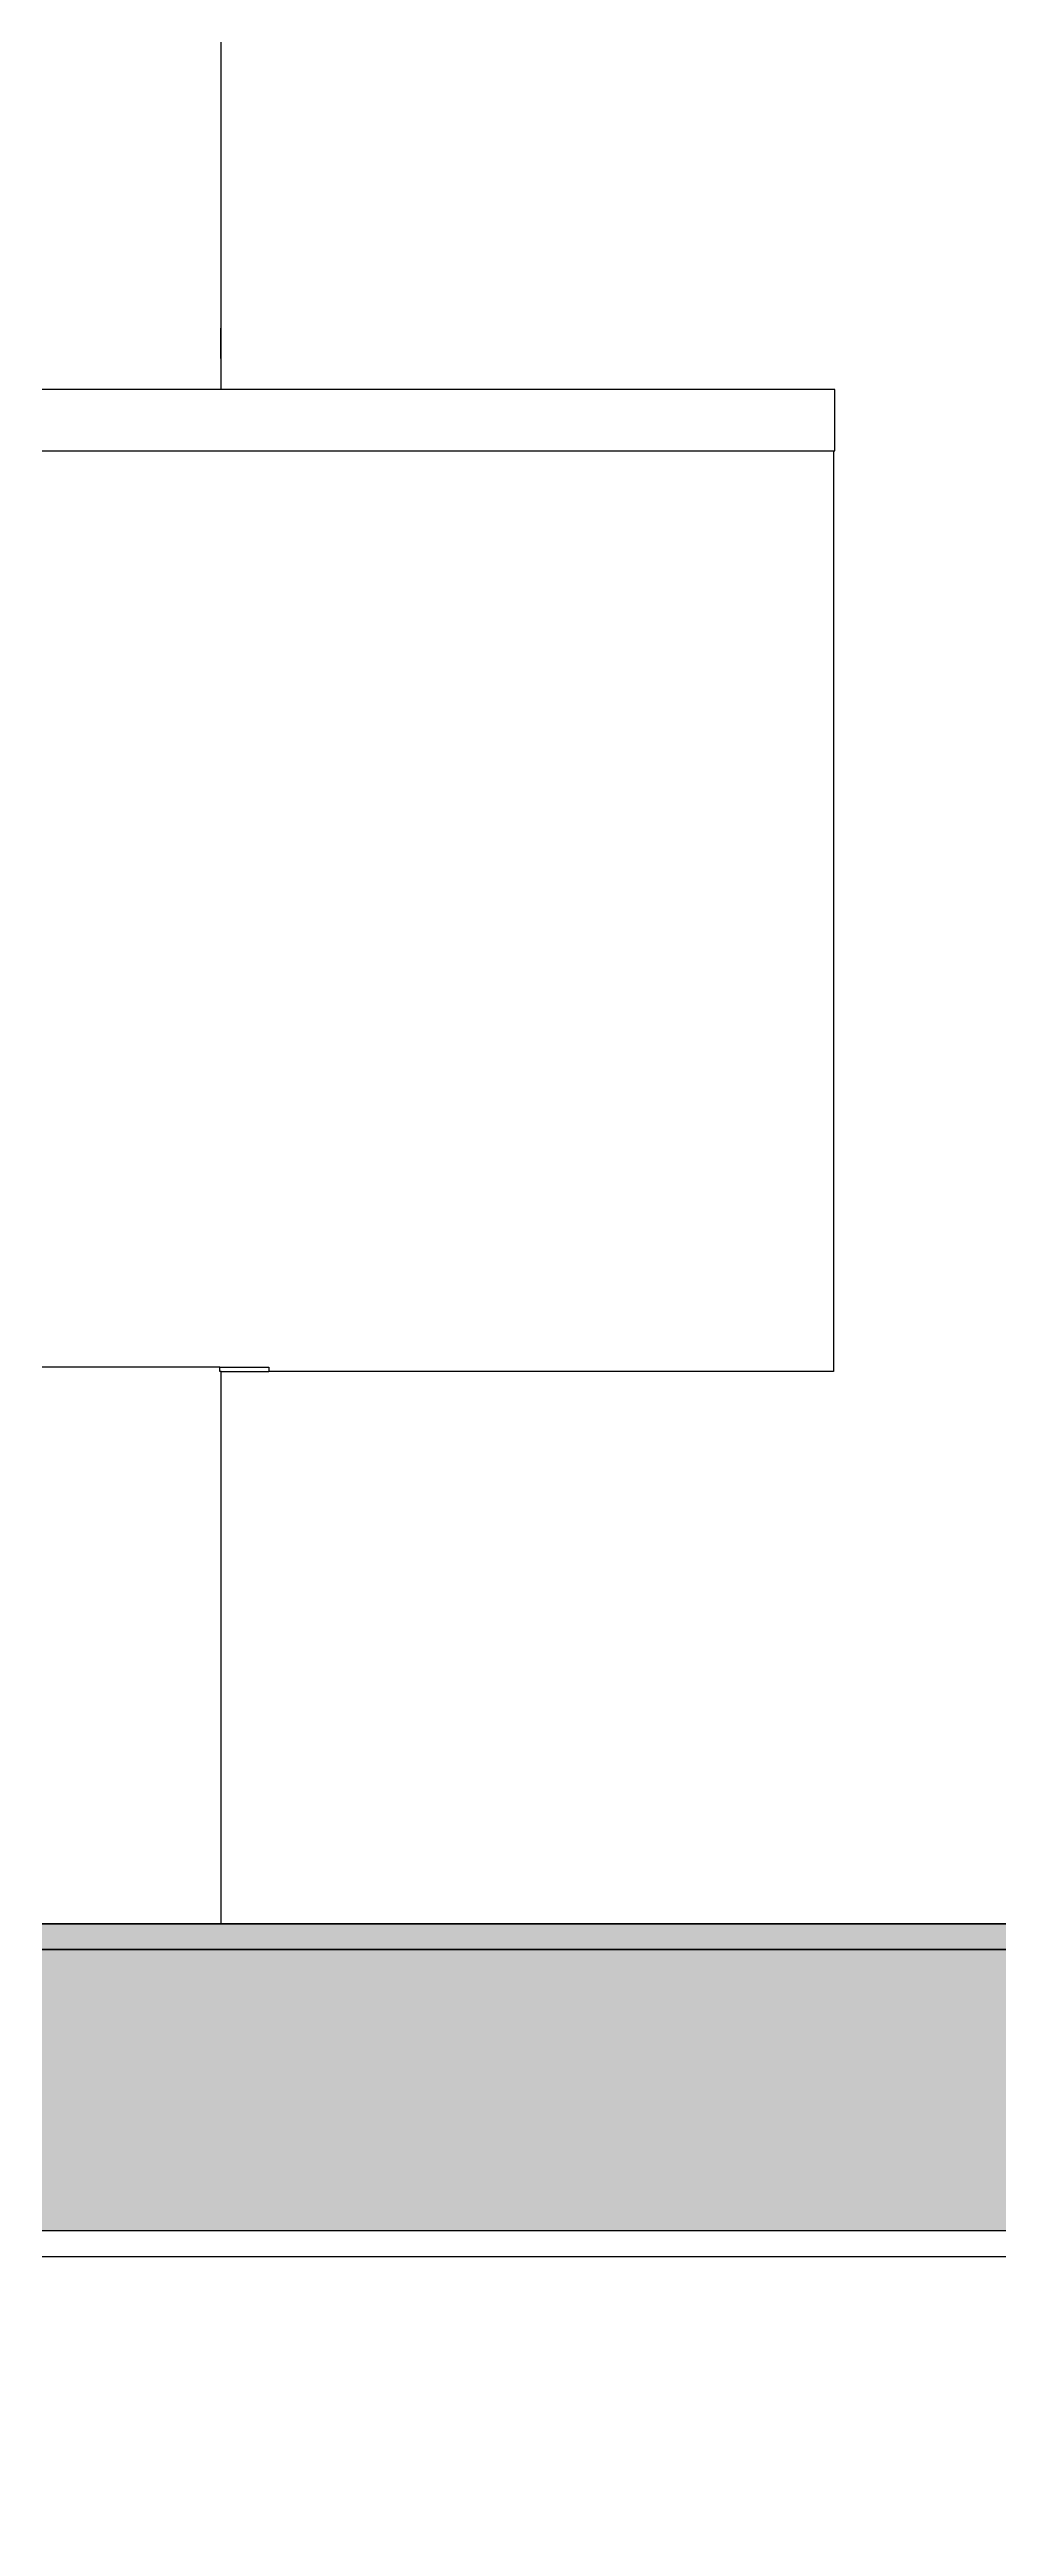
# Model space of a CAD drawing. Header units: millimetres. Extents: x -1966 to 205283, y -140015 to 7000.
# Drawn here: x 7871 to 9417, y -982 to 3054 of the extents above; entities that cross this region are included whole.
import ezdxf

# ---------------------------------------------------------------- set-up
doc = ezdxf.new("R2010")
doc.units = ezdxf.units.MM
doc.header["$LTSCALE"] = 1000

msp = doc.modelspace()

# ---------------------------------------------------------------- hatches: boundary and pattern name
h = msp.add_hatch(color=256)
h.dxf.hatch_style = 1
h.paths.add_polyline_path([(19478.4, 0.1), (10469.3, 0.1), (1548.4, 0.1), (1548.4, -499.9), (19478.4, -499.9)])
h.paths.add_polyline_path([(25648, 0.1), (22832.4, 0.1), (22832.3, 0), (22832.2, 0.1), (21950.2, 0.1), (20205.5, 0.1), (20203.9, 0.1), (19478.4, 0.1), (19478.4, -499.9), (21950.2, -499.9), (25648, -499.9)])

# ---------------------------------------------------------------- linework, layer by layer
for p, q in [((8150.6, 3000.1), (8150.6, 3150.1)), ((8150.6, 2500.1), (8150.6, 3000.1)), ((8150.6, 2500.1), (8150, 2600.1)), ((7872.4, 2500.1), (7827.6, 2500.1)), ((7917.8, 2500.1), (7872.4, 2500.1)), ((7963.8, 2500.1), (7917.8, 2500.1)), ((8010.1, 2500.1), (7963.8, 2500.1)), ((8056.8, 2500.1), (8010.1, 2500.1)), ((8103.6, 2500.1), (8056.8, 2500.1)), ((8150.6, 2500.1), (8103.6, 2500.1)), ((9150.6, 2500.1), (8150.6, 2500.1)), ((9150.6, 2400.1), (9150.6, 2500.1)), ((7827.6, 2400.1), (7872.4, 2400.1)), ((7872.4, 2400.1), (7899.2, 2400.1)), ((7899.2, 2400.1), (7917.8, 2400.1)), ((7917.8, 2400.1), (7963.8, 2400.1)), ((7963.8, 2400.1), (8010.1, 2400.1)), ((8010.1, 2400.1), (8056.8, 2400.1)), ((8056.8, 2400.1), (8103.6, 2400.1)), ((8103.6, 2400.1), (8150.6, 2400.1)), ((8150.6, 2400.1), (9148.4, 2400.1)), ((8150.6, 2400.1), (9150.6, 2400.1)), ((9148.4, 2400.1), (9148.4, 900.1)), ((9148.4, 2400.1), (9150.6, 2400.1)), ((7899.2, 907), (7723.7, 907)), ((8148.4, 907), (7899.2, 907)), ((8148.4, 900.1), (8148.4, 907)), ((8148.4, 907), (8228.1, 907)), ((8150.6, 900.1), (8148.4, 900.1)), ((8150.6, 0.1), (8150.6, 900.1)), ((8150.6, 900.1), (8228.1, 900.1)), ((8228.1, 907), (8228.1, 900.1)), ((9148.4, 900.1), (8228.1, 900.1)), ((1.5, 0.1), (21950.2, 0.1)), ((1.5, 0.1), (21950.2, 0.1)), ((10469.3, 0.1), (1.5, 0.1)), ((6448.4, 0.1), (8150.6, 0.1)), ((8150.6, 0.1), (6448.4, 0.1)), ((8150.6, 0.1), (14548.4, 0.1)), ((21929.9, -42), (201, -42)), ((21929.9, -42), (201, -42)), ((21929.9, -42), (216.7, -42)), ((10272, -42), (3913, -42)), ((9202.3, -42), (3938.3, -42)), ((9202.3, -42), (4059.8, -42)), ((9932, -42), (4076.6, -42)), ((4131.2, -42), (21929.9, -42)), ((21929.9, -42), (4162.8, -42)), ((7998.5, -42), (5998.5, -42)), ((13492.9, -42), (7854.7, -42)), ((7998.5, -42), (9998.5, -42)), ((1548.4, -499.9), (19478.4, -499.9)), ((-18.7, -542), (21929.9, -542))]:
    msp.add_line(p, q)

doc.saveas('drawing.dxf')
